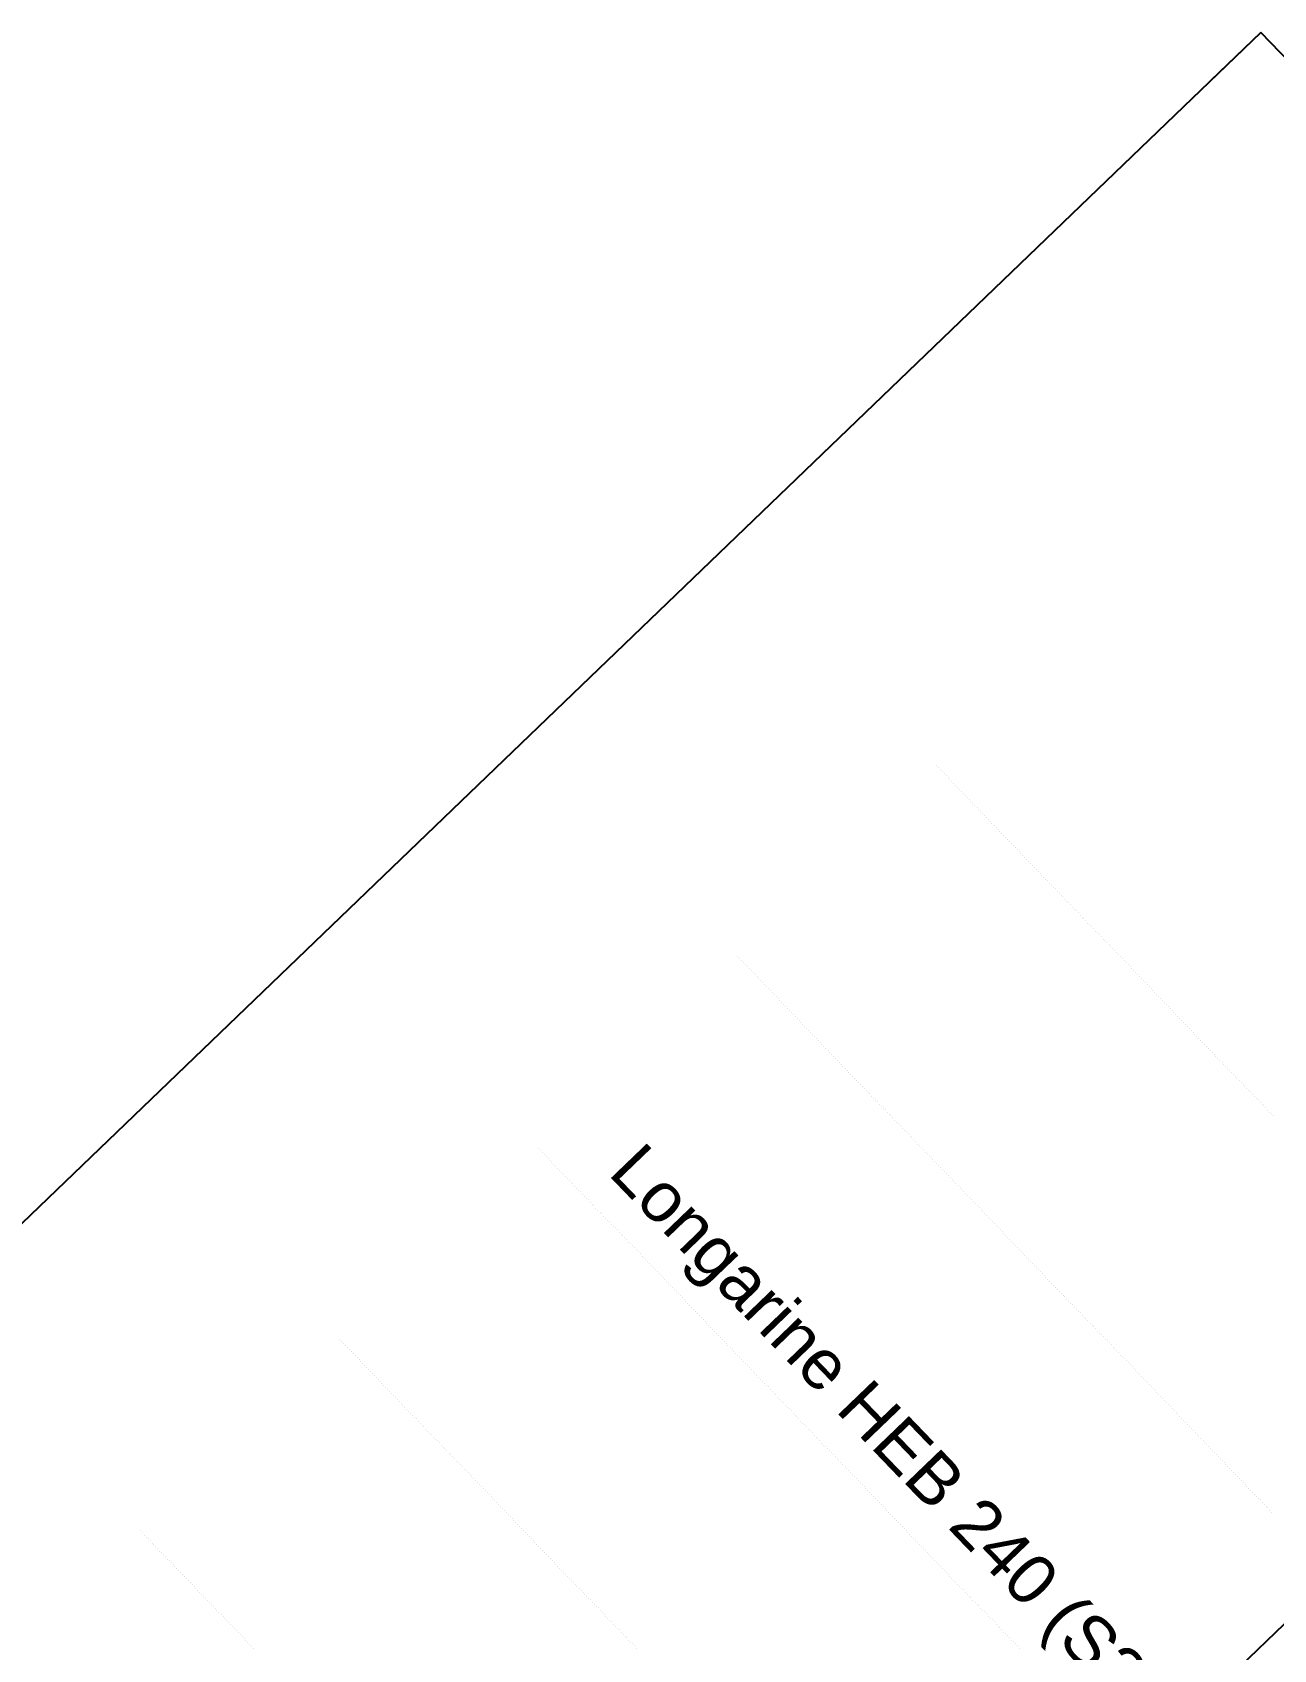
# Model space of a CAD drawing. Header units: metres. Extents: x 2687650.8 to 2687727.1, y 1234407.3 to 1234484.3.
# Drawn here: x 2687678.43 to 2687682.93, y 1234478.4 to 1234484.25 of the extents above; entities that cross this region are included whole.
import ezdxf

# ---------------------------------------------------------------- set-up
doc = ezdxf.new("R2010")
doc.units = ezdxf.units.M
for name, color, linetype in [('PDF_A__BEML', 7, 'Continuous'), ('PDF_A__RAND', 7, 'Continuous'), ('PDF_Ebene 2', 7, 'Continuous'), ('PDF_Text', 7, 'Continuous')]:
    doc.layers.add(name, color=color, linetype=linetype)
doc.styles.add('PDF Arial', font='arial.ttf')

# ---------------------------------------------------------------- blocks, each defined once
blk = doc.blocks.new('A$C1c84ec86')
at = {"layer": 'PDF_A__BEML', "lineweight": 25}
blk.add_lwpolyline([(421.65, 3558.6), (421.65, 4214.36)], dxfattribs=at)
at = {"layer": 'PDF_A__RAND', "lineweight": 25}
for points in [[(6283.01, 4455.03), (6300.16, 4455.03), (0, 4455.03), (0, 0), (6300.16, 0), (6300.16, 4455.03), (6300.16, 4430.05)], [(0, 4430.05), (0, 4455.03)]]:
    blk.add_lwpolyline(points, dxfattribs=at)
at = {"layer": 'PDF_Ebene 2', "lineweight": 20}
for points in [[(110.07, 4186.21), (110.07, 4186.21)], [(111.13, 4186.21), (111.13, 4186.21)], [(112.19, 4186.21), (112.19, 4186.21)], [(113.24, 4186.21), (113.24, 4186.21)], [(114.09, 4186.21), (114.09, 4186.21)], [(115.15, 4186.21), (115.15, 4186.21)], [(116.21, 4186.21), (116.21, 4186.21)], [(117.05, 4186.21), (117.05, 4186.21)], [(118.11, 4186.21), (118.11, 4186.21)], [(119.17, 4186.21), (119.17, 4186.21)], [(120.23, 4186.21), (120.23, 4186.21)], [(121.08, 4186.21), (121.08, 4186.21)], [(122.13, 4186.21), (122.13, 4186.21)], [(123.19, 4186.21), (123.19, 4186.21)], [(124.25, 4186.21), (124.25, 4186.21)], [(125.1, 4186.21), (125.1, 4186.21)], [(126.16, 4186.21), (126.16, 4186.21)], [(127.21, 4186.21), (127.21, 4186.21)], [(128.06, 4186.21), (128.06, 4186.21)], [(129.12, 4186.21), (129.12, 4186.21)], [(130.18, 4186.21), (130.18, 4186.21)], [(131.24, 4186.21), (131.24, 4186.21)], [(132.08, 4186.21), (132.08, 4186.21)], [(133.14, 4186.21), (133.14, 4186.21)], [(134.2, 4186.21), (134.2, 4186.21)], [(135.26, 4186.21), (135.26, 4186.21)], [(136.1, 4186.21), (136.1, 4186.21)], [(137.16, 4186.21), (137.16, 4186.21)], [(138.22, 4186.21), (138.22, 4186.21)], [(139.07, 4186.21), (139.07, 4186.21)], [(140.13, 4186.21), (140.13, 4186.21)], [(141.18, 4186.21), (141.18, 4186.21)], [(142.24, 4186.21), (142.24, 4186.21)], [(143.09, 4186.21), (143.09, 4186.21)], [(144.15, 4186.21), (144.15, 4186.21)], [(145.21, 4186.21), (145.21, 4186.21)], [(146.26, 4186.21), (146.26, 4186.21)], [(147.11, 4186.21), (147.11, 4186.21)], [(148.17, 4186.21), (148.17, 4186.21)], [(149.23, 4186.21), (149.23, 4186.21)], [(150.07, 4186.21), (150.07, 4186.21)], [(151.13, 4186.21), (151.13, 4186.21)], [(152.19, 4186.21), (152.19, 4186.21)], [(153.25, 4186.21), (153.25, 4186.21)], [(154.1, 4186.21), (154.1, 4186.21)], [(155.15, 4186.21), (155.15, 4186.21)], [(156.21, 4186.21), (156.21, 4186.21)], [(157.27, 4186.21), (157.27, 4186.21)], [(158.12, 4186.21), (158.12, 4186.21)], [(159.18, 4186.21), (159.18, 4186.21)], [(160.23, 4186.21), (160.23, 4186.21)], [(161.08, 4186.21), (161.08, 4186.21)], [(162.14, 4186.21), (162.14, 4186.21)], [(163.2, 4186.21), (163.2, 4186.21)], [(164.26, 4186.21), (164.26, 4186.21)], [(165.1, 4186.21), (165.1, 4186.21)], [(166.16, 4186.21), (166.16, 4186.21)], [(167.22, 4186.21), (167.22, 4186.21)], [(168.07, 4186.21), (168.07, 4186.21)], [(169.12, 4186.21), (169.12, 4186.21)], [(170.18, 4186.21), (170.18, 4186.21)], [(171.24, 4186.21), (171.24, 4186.21)], [(172.09, 4186.21), (172.09, 4186.21)], [(173.15, 4186.21), (173.15, 4186.21)], [(174.2, 4186.21), (174.2, 4186.21)], [(175.26, 4186.21), (175.26, 4186.21)], [(176.11, 4186.21), (176.11, 4186.21)], [(177.17, 4186.21), (177.17, 4186.21)], [(178.23, 4186.21), (178.23, 4186.21)], [(179.07, 4186.21), (179.07, 4186.21)], [(180.13, 4186.21), (180.13, 4186.21)], [(181.19, 4186.21), (181.19, 4186.21)], [(182.25, 4186.21), (182.25, 4186.21)], [(183.09, 4186.21), (183.09, 4186.21)], [(184.15, 4186.21), (184.15, 4186.21)], [(185.21, 4186.21), (185.21, 4186.21)], [(186.27, 4186.21), (186.27, 4186.21)], [(187.12, 4186.21), (187.12, 4186.21)], [(188.17, 4186.21), (188.17, 4186.21)], [(189.23, 4186.21), (189.23, 4186.21)], [(190.08, 4186.21), (190.08, 4186.21)], [(191.14, 4186.21), (191.14, 4186.21)], [(192.2, 4186.21), (192.2, 4186.21)], [(193.26, 4186.21), (193.26, 4186.21)], [(194.1, 4186.21), (194.1, 4186.21)], [(195.16, 4186.21), (195.16, 4186.21)], [(196.22, 4186.21), (196.22, 4186.21)], [(197.28, 4186.21), (197.28, 4186.21)], [(198.12, 4186.21), (198.12, 4186.21)], [(199.18, 4186.21), (199.18, 4186.21)], [(200.24, 4186.21), (200.24, 4186.21)], [(201.09, 4186.21), (201.09, 4186.21)], [(202.15, 4186.21), (202.15, 4186.21)], [(203.2, 4186.21), (203.2, 4186.21)], [(204.26, 4186.21), (204.26, 4186.21)], [(205.11, 4186.21), (205.11, 4186.21)], [(206.17, 4186.21), (206.17, 4186.21)], [(207.23, 4186.21), (207.23, 4186.21)], [(208.28, 4186.21), (208.28, 4186.21)], [(209.13, 4186.21), (209.13, 4186.21)], [(210.19, 4186.21), (210.19, 4186.21)], [(211.25, 4186.21), (211.25, 4186.21)], [(212.09, 4186.21), (212.09, 4186.21)], [(213.15, 4186.21), (213.15, 4186.21)], [(214.21, 4186.21), (214.21, 4186.21)], [(215.27, 4186.21), (215.27, 4186.21)], [(216.12, 4186.21), (216.12, 4186.21)], [(217.17, 4186.21), (217.17, 4186.21)], [(218.23, 4186.21), (218.23, 4186.21)], [(219.29, 4186.21), (219.29, 4186.21)], [(220.14, 4186.21), (220.14, 4186.21)], [(221.2, 4186.21), (221.2, 4186.21)], [(222.25, 4186.21), (222.25, 4186.21)], [(223.1, 4186.21), (223.1, 4186.21)], [(224.16, 4186.21), (224.16, 4186.21)], [(225.22, 4186.21), (225.22, 4186.21)], [(226.28, 4186.21), (226.28, 4186.21)], [(227.12, 4186.21), (227.12, 4186.21)], [(228.18, 4186.21), (228.18, 4186.21)], [(229.24, 4186.21), (229.24, 4186.21)], [(230.09, 4186.21), (230.09, 4186.21)], [(231.14, 4186.21), (231.14, 4186.21)], [(232.2, 4186.21), (232.2, 4186.21)], [(233.26, 4186.21), (233.26, 4186.21)], [(234.11, 4186.21), (234.11, 4186.21)], [(235.17, 4186.21), (235.17, 4186.21)], [(236.22, 4186.21), (236.22, 4186.21)], [(237.28, 4186.21), (237.28, 4186.21)], [(238.13, 4186.21), (238.13, 4186.21)], [(239.19, 4186.21), (239.19, 4186.21)], [(240.25, 4186.21), (240.25, 4186.21)], [(241.09, 4186.21), (241.09, 4186.21)], [(242.15, 4186.21), (242.15, 4186.21)], [(243.21, 4186.21), (243.21, 4186.21)], [(244.27, 4186.21), (244.27, 4186.21)], [(245.11, 4186.21), (245.11, 4186.21)], [(246.17, 4186.21), (246.17, 4186.21)], [(247.23, 4186.21), (247.23, 4186.21)], [(248.29, 4186.21), (248.29, 4186.21)], [(249.14, 4186.21), (249.14, 4186.21)], [(250.19, 4186.21), (250.19, 4186.21)], [(251.25, 4186.21), (251.25, 4186.21)], [(252.1, 4186.21), (252.1, 4186.21)], [(253.16, 4186.21), (253.16, 4186.21)], [(254.22, 4186.21), (254.22, 4186.21)], [(255.27, 4186.21), (255.27, 4186.21)], [(256.12, 4186.21), (256.12, 4186.21)], [(257.18, 4186.21), (257.18, 4186.21)], [(258.24, 4186.21), (258.24, 4186.21)], [(259.3, 4186.21), (259.3, 4186.21)], [(260.14, 4186.21), (260.14, 4186.21)], [(261.2, 4186.21), (261.2, 4186.21)], [(262.26, 4186.21), (262.26, 4186.21)], [(263.11, 4186.21), (263.11, 4186.21)], [(264.16, 4186.21), (264.16, 4186.21)], [(265.22, 4186.21), (265.22, 4186.21)], [(266.28, 4186.21), (266.28, 4186.21)], [(267.13, 4186.21), (267.13, 4186.21)], [(268.19, 4186.21), (268.19, 4186.21)], [(269.24, 4186.21), (269.24, 4186.21)], [(270.3, 4186.21), (270.3, 4186.21)], [(271.15, 4186.21), (271.15, 4186.21)], [(272.21, 4186.21), (272.21, 4186.21)], [(273.27, 4186.21), (273.27, 4186.21)], [(274.11, 4186.21), (274.11, 4186.21)], [(275.17, 4186.21), (275.17, 4186.21)], [(276.23, 4186.21), (276.23, 4186.21)], [(277.29, 4186.21), (277.29, 4186.21)], [(278.13, 4186.21), (278.13, 4186.21)], [(279.19, 4186.21), (279.19, 4186.21)], [(280.25, 4186.21), (280.25, 4186.21)], [(281.1, 4186.21), (281.1, 4186.21)], [(282.16, 4186.21), (282.16, 4186.21)], [(283.21, 4186.21), (283.21, 4186.21)], [(284.27, 4186.21), (284.27, 4186.21)], [(285.12, 4186.21), (285.12, 4186.21)], [(286.18, 4186.21), (286.18, 4186.21)], [(110.07, 4086.3), (110.07, 4086.3)], [(111.13, 4086.3), (111.13, 4086.3)], [(112.19, 4086.3), (112.19, 4086.3)], [(113.24, 4086.3), (113.24, 4086.3)], [(114.09, 4086.3), (114.09, 4086.3)], [(115.15, 4086.3), (115.15, 4086.3)], [(116.21, 4086.3), (116.21, 4086.3)], [(117.05, 4086.3), (117.05, 4086.3)], [(118.11, 4086.3), (118.11, 4086.3)], [(119.17, 4086.3), (119.17, 4086.3)], [(120.23, 4086.3), (120.23, 4086.3)], [(121.08, 4086.3), (121.08, 4086.3)], [(122.13, 4086.3), (122.13, 4086.3)], [(123.19, 4086.3), (123.19, 4086.3)], [(124.25, 4086.3), (124.25, 4086.3)], [(125.1, 4086.3), (125.1, 4086.3)], [(126.16, 4086.3), (126.16, 4086.3)], [(127.21, 4086.3), (127.21, 4086.3)], [(128.06, 4086.3), (128.06, 4086.3)], [(129.12, 4086.3), (129.12, 4086.3)], [(130.18, 4086.3), (130.18, 4086.3)], [(131.24, 4086.3), (131.24, 4086.3)], [(132.08, 4086.3), (132.08, 4086.3)], [(133.14, 4086.3), (133.14, 4086.3)], [(134.2, 4086.3), (134.2, 4086.3)], [(135.26, 4086.3), (135.26, 4086.3)], [(136.1, 4086.3), (136.1, 4086.3)], [(137.16, 4086.3), (137.16, 4086.3)], [(138.22, 4086.3), (138.22, 4086.3)], [(139.07, 4086.3), (139.07, 4086.3)], [(140.13, 4086.3), (140.13, 4086.3)], [(141.18, 4086.3), (141.18, 4086.3)], [(142.24, 4086.3), (142.24, 4086.3)], [(143.09, 4086.3), (143.09, 4086.3)], [(144.15, 4086.3), (144.15, 4086.3)], [(145.21, 4086.3), (145.21, 4086.3)], [(146.26, 4086.3), (146.26, 4086.3)], [(147.11, 4086.3), (147.11, 4086.3)], [(148.17, 4086.3), (148.17, 4086.3)], [(149.23, 4086.3), (149.23, 4086.3)], [(150.07, 4086.3), (150.07, 4086.3)], [(151.13, 4086.3), (151.13, 4086.3)], [(152.19, 4086.3), (152.19, 4086.3)], [(153.25, 4086.3), (153.25, 4086.3)], [(154.1, 4086.3), (154.1, 4086.3)], [(155.15, 4086.3), (155.15, 4086.3)], [(156.21, 4086.3), (156.21, 4086.3)], [(157.27, 4086.3), (157.27, 4086.3)], [(158.12, 4086.3), (158.12, 4086.3)], [(159.18, 4086.3), (159.18, 4086.3)], [(160.23, 4086.3), (160.23, 4086.3)], [(161.08, 4086.3), (161.08, 4086.3)], [(162.14, 4086.3), (162.14, 4086.3)], [(163.2, 4086.3), (163.2, 4086.3)], [(164.26, 4086.3), (164.26, 4086.3)], [(165.1, 4086.3), (165.1, 4086.3)], [(166.16, 4086.3), (166.16, 4086.3)], [(167.22, 4086.3), (167.22, 4086.3)], [(168.07, 4086.3), (168.07, 4086.3)], [(169.12, 4086.3), (169.12, 4086.3)], [(170.18, 4086.3), (170.18, 4086.3)], [(171.24, 4086.3), (171.24, 4086.3)], [(172.09, 4086.3), (172.09, 4086.3)], [(173.15, 4086.3), (173.15, 4086.3)], [(174.2, 4086.3), (174.2, 4086.3)], [(175.26, 4086.3), (175.26, 4086.3)], [(176.11, 4086.3), (176.11, 4086.3)], [(177.17, 4086.3), (177.17, 4086.3)], [(178.23, 4086.3), (178.23, 4086.3)], [(179.07, 4086.3), (179.07, 4086.3)], [(180.13, 4086.3), (180.13, 4086.3)], [(181.19, 4086.3), (181.19, 4086.3)], [(182.25, 4086.3), (182.25, 4086.3)], [(183.09, 4086.3), (183.09, 4086.3)], [(184.15, 4086.3), (184.15, 4086.3)], [(185.21, 4086.3), (185.21, 4086.3)], [(186.27, 4086.3), (186.27, 4086.3)], [(187.12, 4086.3), (187.12, 4086.3)], [(188.17, 4086.3), (188.17, 4086.3)], [(189.23, 4086.3), (189.23, 4086.3)], [(190.08, 4086.3), (190.08, 4086.3)], [(191.14, 4086.3), (191.14, 4086.3)], [(192.2, 4086.3), (192.2, 4086.3)], [(193.26, 4086.3), (193.26, 4086.3)], [(194.1, 4086.3), (194.1, 4086.3)], [(195.16, 4086.3), (195.16, 4086.3)], [(196.22, 4086.3), (196.22, 4086.3)], [(197.28, 4086.3), (197.28, 4086.3)], [(198.12, 4086.3), (198.12, 4086.3)], [(199.18, 4086.3), (199.18, 4086.3)], [(200.24, 4086.3), (200.24, 4086.3)], [(201.09, 4086.3), (201.09, 4086.3)], [(202.15, 4086.3), (202.15, 4086.3)], [(203.2, 4086.3), (203.2, 4086.3)], [(204.26, 4086.3), (204.26, 4086.3)], [(205.11, 4086.3), (205.11, 4086.3)], [(206.17, 4086.3), (206.17, 4086.3)], [(207.23, 4086.3), (207.23, 4086.3)], [(208.28, 4086.3), (208.28, 4086.3)], [(209.13, 4086.3), (209.13, 4086.3)], [(210.19, 4086.3), (210.19, 4086.3)], [(211.25, 4086.3), (211.25, 4086.3)], [(212.09, 4086.3), (212.09, 4086.3)], [(213.15, 4086.3), (213.15, 4086.3)], [(214.21, 4086.3), (214.21, 4086.3)], [(215.27, 4086.3), (215.27, 4086.3)], [(216.12, 4086.3), (216.12, 4086.3)], [(217.17, 4086.3), (217.17, 4086.3)], [(218.23, 4086.3), (218.23, 4086.3)], [(219.29, 4086.3), (219.29, 4086.3)], [(220.14, 4086.3), (220.14, 4086.3)], [(221.2, 4086.3), (221.2, 4086.3)], [(222.25, 4086.3), (222.25, 4086.3)], [(223.1, 4086.3), (223.1, 4086.3)], [(224.16, 4086.3), (224.16, 4086.3)], [(225.22, 4086.3), (225.22, 4086.3)], [(226.28, 4086.3), (226.28, 4086.3)], [(227.12, 4086.3), (227.12, 4086.3)], [(228.18, 4086.3), (228.18, 4086.3)], [(229.24, 4086.3), (229.24, 4086.3)], [(230.09, 4086.3), (230.09, 4086.3)], [(231.14, 4086.3), (231.14, 4086.3)], [(232.2, 4086.3), (232.2, 4086.3)], [(233.26, 4086.3), (233.26, 4086.3)], [(234.11, 4086.3), (234.11, 4086.3)], [(235.17, 4086.3), (235.17, 4086.3)], [(236.22, 4086.3), (236.22, 4086.3)], [(237.28, 4086.3), (237.28, 4086.3)], [(238.13, 4086.3), (238.13, 4086.3)], [(239.19, 4086.3), (239.19, 4086.3)], [(240.25, 4086.3), (240.25, 4086.3)], [(241.09, 4086.3), (241.09, 4086.3)], [(242.15, 4086.3), (242.15, 4086.3)], [(243.21, 4086.3), (243.21, 4086.3)], [(244.27, 4086.3), (244.27, 4086.3)], [(245.11, 4086.3), (245.11, 4086.3)], [(246.17, 4086.3), (246.17, 4086.3)], [(247.23, 4086.3), (247.23, 4086.3)], [(248.29, 4086.3), (248.29, 4086.3)], [(249.14, 4086.3), (249.14, 4086.3)], [(250.19, 4086.3), (250.19, 4086.3)], [(251.25, 4086.3), (251.25, 4086.3)], [(252.1, 4086.3), (252.1, 4086.3)], [(253.16, 4086.3), (253.16, 4086.3)], [(254.22, 4086.3), (254.22, 4086.3)], [(255.27, 4086.3), (255.27, 4086.3)], [(256.12, 4086.3), (256.12, 4086.3)], [(257.18, 4086.3), (257.18, 4086.3)], [(258.24, 4086.3), (258.24, 4086.3)], [(259.3, 4086.3), (259.3, 4086.3)], [(260.14, 4086.3), (260.14, 4086.3)], [(261.2, 4086.3), (261.2, 4086.3)], [(262.26, 4086.3), (262.26, 4086.3)], [(263.11, 4086.3), (263.11, 4086.3)], [(264.16, 4086.3), (264.16, 4086.3)], [(265.22, 4086.3), (265.22, 4086.3)], [(266.28, 4086.3), (266.28, 4086.3)], [(267.13, 4086.3), (267.13, 4086.3)], [(268.19, 4086.3), (268.19, 4086.3)], [(269.24, 4086.3), (269.24, 4086.3)], [(270.3, 4086.3), (270.3, 4086.3)], [(271.15, 4086.3), (271.15, 4086.3)], [(272.21, 4086.3), (272.21, 4086.3)], [(273.27, 4086.3), (273.27, 4086.3)], [(274.11, 4086.3), (274.11, 4086.3)], [(275.17, 4086.3), (275.17, 4086.3)], [(276.23, 4086.3), (276.23, 4086.3)], [(277.29, 4086.3), (277.29, 4086.3)], [(278.13, 4086.3), (278.13, 4086.3)], [(279.19, 4086.3), (279.19, 4086.3)], [(280.25, 4086.3), (280.25, 4086.3)], [(281.1, 4086.3), (281.1, 4086.3)], [(282.16, 4086.3), (282.16, 4086.3)], [(283.21, 4086.3), (283.21, 4086.3)], [(284.27, 4086.3), (284.27, 4086.3)], [(285.12, 4086.3), (285.12, 4086.3)], [(286.18, 4086.3), (286.18, 4086.3)], [(287.24, 4086.3), (287.24, 4086.3)], [(288.3, 4086.3), (288.3, 4086.3)], [(289.14, 4086.3), (289.14, 4086.3)], [(290.2, 4086.3), (290.2, 4086.3)], [(291.26, 4086.3), (291.26, 4086.3)], [(292.11, 4086.3), (292.11, 4086.3)], [(293.16, 4086.3), (293.16, 4086.3)], [(294.22, 4086.3), (294.22, 4086.3)], [(295.28, 4086.3), (295.28, 4086.3)], [(296.13, 4086.3), (296.13, 4086.3)], [(297.19, 4086.3), (297.19, 4086.3)], [(298.24, 4086.3), (298.24, 4086.3)], [(299.3, 4086.3), (299.3, 4086.3)], [(300.15, 4086.3), (300.15, 4086.3)], [(301.21, 4086.3), (301.21, 4086.3)], [(302.27, 4086.3), (302.27, 4086.3)], [(303.11, 4086.3), (303.11, 4086.3)], [(304.17, 4086.3), (304.17, 4086.3)], [(305.23, 4086.3), (305.23, 4086.3)], [(306.29, 4086.3), (306.29, 4086.3)], [(307.13, 4086.3), (307.13, 4086.3)], [(308.19, 4086.3), (308.19, 4086.3)], [(309.25, 4086.3), (309.25, 4086.3)], [(310.31, 4086.3), (310.31, 4086.3)], [(311.16, 4086.3), (311.16, 4086.3)], [(312.21, 4086.3), (312.21, 4086.3)], [(313.27, 4086.3), (313.27, 4086.3)], [(314.12, 4086.3), (314.12, 4086.3)], [(315.18, 4086.3), (315.18, 4086.3)], [(316.24, 4086.3), (316.24, 4086.3)], [(317.29, 4086.3), (317.29, 4086.3)], [(318.14, 4086.3), (318.14, 4086.3)], [(319.2, 4086.3), (319.2, 4086.3)], [(320.26, 4086.3), (320.26, 4086.3)], [(321.32, 4086.3), (321.32, 4086.3)], [(322.16, 4086.3), (322.16, 4086.3)], [(323.22, 4086.3), (323.22, 4086.3)], [(324.28, 4086.3), (324.28, 4086.3)], [(325.13, 4086.3), (325.13, 4086.3)], [(326.18, 4086.3), (326.18, 4086.3)], [(327.24, 4086.3), (327.24, 4086.3)], [(328.3, 4086.3), (328.3, 4086.3)], [(329.15, 4086.3), (329.15, 4086.3)], [(330.21, 4086.3), (330.21, 4086.3)], [(331.26, 4086.3), (331.26, 4086.3)], [(332.11, 4086.3), (332.11, 4086.3)], [(333.17, 4086.3), (333.17, 4086.3)], [(334.23, 4086.3), (334.23, 4086.3)], [(335.29, 4086.3), (335.29, 4086.3)], [(336.13, 4086.3), (336.13, 4086.3)], [(337.19, 4086.3), (337.19, 4086.3)], [(338.25, 4086.3), (338.25, 4086.3)], [(339.31, 4086.3), (339.31, 4086.3)], [(340.15, 4086.3), (340.15, 4086.3)], [(341.21, 4086.3), (341.21, 4086.3)], [(342.27, 4086.3), (342.27, 4086.3)], [(343.12, 4086.3), (343.12, 4086.3)], [(344.18, 4086.3), (344.18, 4086.3)], [(345.23, 4086.3), (345.23, 4086.3)], [(346.29, 4086.3), (346.29, 4086.3)], [(347.14, 4086.3), (347.14, 4086.3)], [(348.2, 4086.3), (348.2, 4086.3)], [(349.26, 4086.3), (349.26, 4086.3)], [(350.31, 4086.3), (350.31, 4086.3)], [(351.16, 4086.3), (351.16, 4086.3)], [(352.22, 4086.3), (352.22, 4086.3)], [(353.28, 4086.3), (353.28, 4086.3)], [(354.12, 4086.3), (354.12, 4086.3)], [(355.18, 4086.3), (355.18, 4086.3)], [(356.24, 4086.3), (356.24, 4086.3)], [(357.3, 4086.3), (357.3, 4086.3)], [(358.15, 4086.3), (358.15, 4086.3)], [(359.2, 4086.3), (359.2, 4086.3)], [(360.26, 4086.3), (360.26, 4086.3)], [(361.32, 4086.3), (361.32, 4086.3)], [(362.17, 4086.3), (362.17, 4086.3)], [(363.23, 4086.3), (363.23, 4086.3)], [(364.28, 4086.3), (364.28, 4086.3)], [(365.13, 4086.3), (365.13, 4086.3)], [(366.19, 4086.3), (366.19, 4086.3)], [(367.25, 4086.3), (367.25, 4086.3)], [(368.31, 4086.3), (368.31, 4086.3)], [(369.15, 4086.3), (369.15, 4086.3)], [(370.21, 4086.3), (370.21, 4086.3)], [(371.27, 4086.3), (371.27, 4086.3)], [(372.33, 4086.3), (372.33, 4086.3)], [(373.17, 4086.3), (373.17, 4086.3)], [(374.23, 4086.3), (374.23, 4086.3)], [(375.29, 4086.3), (375.29, 4086.3)], [(376.14, 4086.3), (376.14, 4086.3)], [(377.2, 4086.3), (377.2, 4086.3)], [(378.26, 4086.3), (378.26, 4086.3)], [(379.31, 4086.3), (379.31, 4086.3)], [(380.16, 4086.3), (380.16, 4086.3)], [(381.22, 4086.3), (381.22, 4086.3)], [(382.28, 4086.3), (382.28, 4086.3)], [(383.12, 4086.3), (383.12, 4086.3)], [(384.18, 4086.3), (384.18, 4086.3)], [(385.24, 4086.3), (385.24, 4086.3)], [(386.3, 4086.3), (386.3, 4086.3)], [(387.15, 4086.3), (387.15, 4086.3)], [(388.2, 4086.3), (388.2, 4086.3)], [(389.26, 4086.3), (389.26, 4086.3)], [(110.07, 3986.18), (110.07, 3986.18)], [(111.13, 3986.18), (111.13, 3986.18)], [(112.19, 3986.18), (112.19, 3986.18)], [(113.24, 3986.18), (113.24, 3986.18)], [(114.09, 3986.18), (114.09, 3986.18)], [(115.15, 3986.18), (115.15, 3986.18)], [(116.21, 3986.18), (116.21, 3986.18)], [(117.05, 3986.18), (117.05, 3986.18)], [(118.11, 3986.18), (118.11, 3986.18)], [(119.17, 3986.18), (119.17, 3986.18)], [(120.23, 3986.18), (120.23, 3986.18)], [(121.08, 3986.18), (121.08, 3986.18)], [(122.13, 3986.18), (122.13, 3986.18)], [(123.19, 3986.18), (123.19, 3986.18)], [(124.25, 3986.18), (124.25, 3986.18)], [(125.1, 3986.18), (125.1, 3986.18)], [(126.16, 3986.18), (126.16, 3986.18)], [(127.21, 3986.18), (127.21, 3986.18)], [(128.06, 3986.18), (128.06, 3986.18)], [(129.12, 3986.18), (129.12, 3986.18)], [(130.18, 3986.18), (130.18, 3986.18)], [(131.24, 3986.18), (131.24, 3986.18)], [(132.08, 3986.18), (132.08, 3986.18)], [(133.14, 3986.18), (133.14, 3986.18)], [(134.2, 3986.18), (134.2, 3986.18)], [(135.26, 3986.18), (135.26, 3986.18)], [(136.1, 3986.18), (136.1, 3986.18)], [(137.16, 3986.18), (137.16, 3986.18)], [(138.22, 3986.18), (138.22, 3986.18)], [(139.07, 3986.18), (139.07, 3986.18)], [(140.13, 3986.18), (140.13, 3986.18)], [(141.18, 3986.18), (141.18, 3986.18)], [(142.24, 3986.18), (142.24, 3986.18)], [(143.09, 3986.18), (143.09, 3986.18)], [(144.15, 3986.18), (144.15, 3986.18)], [(145.21, 3986.18), (145.21, 3986.18)], [(146.26, 3986.18), (146.26, 3986.18)], [(147.11, 3986.18), (147.11, 3986.18)], [(148.17, 3986.18), (148.17, 3986.18)], [(149.23, 3986.18), (149.23, 3986.18)], [(150.07, 3986.18), (150.07, 3986.18)], [(151.13, 3986.18), (151.13, 3986.18)], [(152.19, 3986.18), (152.19, 3986.18)], [(153.25, 3986.18), (153.25, 3986.18)], [(154.1, 3986.18), (154.1, 3986.18)], [(155.15, 3986.18), (155.15, 3986.18)], [(156.21, 3986.18), (156.21, 3986.18)], [(157.27, 3986.18), (157.27, 3986.18)], [(158.12, 3986.18), (158.12, 3986.18)], [(159.18, 3986.18), (159.18, 3986.18)], [(160.23, 3986.18), (160.23, 3986.18)], [(161.08, 3986.18), (161.08, 3986.18)], [(162.14, 3986.18), (162.14, 3986.18)], [(163.2, 3986.18), (163.2, 3986.18)], [(164.26, 3986.18), (164.26, 3986.18)], [(165.1, 3986.18), (165.1, 3986.18)], [(166.16, 3986.18), (166.16, 3986.18)], [(167.22, 3986.18), (167.22, 3986.18)], [(168.07, 3986.18), (168.07, 3986.18)], [(169.12, 3986.18), (169.12, 3986.18)], [(170.18, 3986.18), (170.18, 3986.18)], [(171.24, 3986.18), (171.24, 3986.18)], [(172.09, 3986.18), (172.09, 3986.18)], [(173.15, 3986.18), (173.15, 3986.18)], [(174.2, 3986.18), (174.2, 3986.18)], [(175.26, 3986.18), (175.26, 3986.18)], [(176.11, 3986.18), (176.11, 3986.18)], [(177.17, 3986.18), (177.17, 3986.18)], [(178.23, 3986.18), (178.23, 3986.18)], [(179.07, 3986.18), (179.07, 3986.18)], [(180.13, 3986.18), (180.13, 3986.18)], [(181.19, 3986.18), (181.19, 3986.18)], [(182.25, 3986.18), (182.25, 3986.18)], [(183.09, 3986.18), (183.09, 3986.18)], [(184.15, 3986.18), (184.15, 3986.18)], [(185.21, 3986.18), (185.21, 3986.18)], [(186.27, 3986.18), (186.27, 3986.18)], [(187.12, 3986.18), (187.12, 3986.18)], [(188.17, 3986.18), (188.17, 3986.18)], [(189.23, 3986.18), (189.23, 3986.18)], [(190.08, 3986.18), (190.08, 3986.18)], [(191.14, 3986.18), (191.14, 3986.18)], [(192.2, 3986.18), (192.2, 3986.18)], [(193.26, 3986.18), (193.26, 3986.18)], [(194.1, 3986.18), (194.1, 3986.18)], [(195.16, 3986.18), (195.16, 3986.18)], [(196.22, 3986.18), (196.22, 3986.18)], [(197.28, 3986.18), (197.28, 3986.18)], [(198.12, 3986.18), (198.12, 3986.18)], [(199.18, 3986.18), (199.18, 3986.18)], [(200.24, 3986.18), (200.24, 3986.18)], [(201.09, 3986.18), (201.09, 3986.18)], [(202.15, 3986.18), (202.15, 3986.18)], [(203.2, 3986.18), (203.2, 3986.18)], [(204.26, 3986.18), (204.26, 3986.18)], [(205.11, 3986.18), (205.11, 3986.18)], [(206.17, 3986.18), (206.17, 3986.18)], [(207.23, 3986.18), (207.23, 3986.18)], [(208.28, 3986.18), (208.28, 3986.18)], [(209.13, 3986.18), (209.13, 3986.18)], [(210.19, 3986.18), (210.19, 3986.18)], [(211.25, 3986.18), (211.25, 3986.18)], [(212.09, 3986.18), (212.09, 3986.18)], [(213.15, 3986.18), (213.15, 3986.18)], [(214.21, 3986.18), (214.21, 3986.18)], [(215.27, 3986.18), (215.27, 3986.18)], [(216.12, 3986.18), (216.12, 3986.18)], [(217.17, 3986.18), (217.17, 3986.18)], [(218.23, 3986.18), (218.23, 3986.18)], [(219.29, 3986.18), (219.29, 3986.18)], [(220.14, 3986.18), (220.14, 3986.18)], [(221.2, 3986.18), (221.2, 3986.18)], [(222.25, 3986.18), (222.25, 3986.18)], [(223.1, 3986.18), (223.1, 3986.18)], [(224.16, 3986.18), (224.16, 3986.18)], [(225.22, 3986.18), (225.22, 3986.18)], [(226.28, 3986.18), (226.28, 3986.18)], [(227.12, 3986.18), (227.12, 3986.18)], [(228.18, 3986.18), (228.18, 3986.18)], [(229.24, 3986.18), (229.24, 3986.18)], [(230.09, 3986.18), (230.09, 3986.18)], [(231.14, 3986.18), (231.14, 3986.18)], [(232.2, 3986.18), (232.2, 3986.18)], [(233.26, 3986.18), (233.26, 3986.18)], [(234.11, 3986.18), (234.11, 3986.18)], [(235.17, 3986.18), (235.17, 3986.18)], [(236.22, 3986.18), (236.22, 3986.18)], [(237.28, 3986.18), (237.28, 3986.18)], [(238.13, 3986.18), (238.13, 3986.18)], [(239.19, 3986.18), (239.19, 3986.18)], [(240.25, 3986.18), (240.25, 3986.18)], [(241.09, 3986.18), (241.09, 3986.18)], [(242.15, 3986.18), (242.15, 3986.18)], [(243.21, 3986.18), (243.21, 3986.18)], [(244.27, 3986.18), (244.27, 3986.18)], [(245.11, 3986.18), (245.11, 3986.18)], [(246.17, 3986.18), (246.17, 3986.18)], [(247.23, 3986.18), (247.23, 3986.18)], [(248.29, 3986.18), (248.29, 3986.18)], [(249.14, 3986.18), (249.14, 3986.18)], [(250.19, 3986.18), (250.19, 3986.18)], [(251.25, 3986.18), (251.25, 3986.18)], [(252.1, 3986.18), (252.1, 3986.18)], [(253.16, 3986.18), (253.16, 3986.18)], [(254.22, 3986.18), (254.22, 3986.18)], [(255.27, 3986.18), (255.27, 3986.18)], [(256.12, 3986.18), (256.12, 3986.18)], [(257.18, 3986.18), (257.18, 3986.18)], [(258.24, 3986.18), (258.24, 3986.18)], [(259.3, 3986.18), (259.3, 3986.18)], [(260.14, 3986.18), (260.14, 3986.18)], [(261.2, 3986.18), (261.2, 3986.18)], [(262.26, 3986.18), (262.26, 3986.18)], [(263.11, 3986.18), (263.11, 3986.18)], [(264.16, 3986.18), (264.16, 3986.18)], [(265.22, 3986.18), (265.22, 3986.18)], [(266.28, 3986.18), (266.28, 3986.18)], [(267.13, 3986.18), (267.13, 3986.18)], [(268.19, 3986.18), (268.19, 3986.18)], [(269.24, 3986.18), (269.24, 3986.18)], [(270.3, 3986.18), (270.3, 3986.18)], [(271.15, 3986.18), (271.15, 3986.18)], [(272.21, 3986.18), (272.21, 3986.18)], [(273.27, 3986.18), (273.27, 3986.18)], [(274.11, 3986.18), (274.11, 3986.18)], [(275.17, 3986.18), (275.17, 3986.18)], [(276.23, 3986.18), (276.23, 3986.18)], [(277.29, 3986.18), (277.29, 3986.18)], [(278.13, 3986.18), (278.13, 3986.18)], [(279.19, 3986.18), (279.19, 3986.18)], [(280.25, 3986.18), (280.25, 3986.18)], [(281.1, 3986.18), (281.1, 3986.18)], [(282.16, 3986.18), (282.16, 3986.18)], [(283.21, 3986.18), (283.21, 3986.18)], [(284.27, 3986.18), (284.27, 3986.18)], [(285.12, 3986.18), (285.12, 3986.18)], [(286.18, 3986.18), (286.18, 3986.18)], [(287.24, 3986.18), (287.24, 3986.18)], [(288.3, 3986.18), (288.3, 3986.18)], [(289.14, 3986.18), (289.14, 3986.18)], [(290.2, 3986.18), (290.2, 3986.18)], [(291.26, 3986.18), (291.26, 3986.18)], [(292.11, 3986.18), (292.11, 3986.18)], [(293.16, 3986.18), (293.16, 3986.18)], [(294.22, 3986.18), (294.22, 3986.18)], [(295.28, 3986.18), (295.28, 3986.18)], [(296.13, 3986.18), (296.13, 3986.18)], [(297.19, 3986.18), (297.19, 3986.18)], [(298.24, 3986.18), (298.24, 3986.18)], [(299.3, 3986.18), (299.3, 3986.18)], [(300.15, 3986.18), (300.15, 3986.18)], [(301.21, 3986.18), (301.21, 3986.18)], [(302.27, 3986.18), (302.27, 3986.18)], [(303.11, 3986.18), (303.11, 3986.18)], [(304.17, 3986.18), (304.17, 3986.18)], [(305.23, 3986.18), (305.23, 3986.18)], [(306.29, 3986.18), (306.29, 3986.18)], [(307.13, 3986.18), (307.13, 3986.18)], [(308.19, 3986.18), (308.19, 3986.18)], [(309.25, 3986.18), (309.25, 3986.18)], [(310.31, 3986.18), (310.31, 3986.18)], [(311.16, 3986.18), (311.16, 3986.18)], [(312.21, 3986.18), (312.21, 3986.18)], [(313.27, 3986.18), (313.27, 3986.18)], [(314.12, 3986.18), (314.12, 3986.18)], [(315.18, 3986.18), (315.18, 3986.18)], [(316.24, 3986.18), (316.24, 3986.18)], [(317.29, 3986.18), (317.29, 3986.18)], [(318.14, 3986.18), (318.14, 3986.18)], [(319.2, 3986.18), (319.2, 3986.18)], [(320.26, 3986.18), (320.26, 3986.18)], [(321.32, 3986.18), (321.32, 3986.18)], [(322.16, 3986.18), (322.16, 3986.18)], [(323.22, 3986.18), (323.22, 3986.18)], [(324.28, 3986.18), (324.28, 3986.18)], [(325.13, 3986.18), (325.13, 3986.18)], [(326.18, 3986.18), (326.18, 3986.18)], [(327.24, 3986.18), (327.24, 3986.18)], [(328.3, 3986.18), (328.3, 3986.18)], [(329.15, 3986.18), (329.15, 3986.18)], [(330.21, 3986.18), (330.21, 3986.18)], [(331.26, 3986.18), (331.26, 3986.18)], [(332.11, 3986.18), (332.11, 3986.18)], [(333.17, 3986.18), (333.17, 3986.18)], [(334.23, 3986.18), (334.23, 3986.18)], [(335.29, 3986.18), (335.29, 3986.18)], [(336.13, 3986.18), (336.13, 3986.18)], [(337.19, 3986.18), (337.19, 3986.18)], [(338.25, 3986.18), (338.25, 3986.18)], [(339.31, 3986.18), (339.31, 3986.18)], [(340.15, 3986.18), (340.15, 3986.18)], [(341.21, 3986.18), (341.21, 3986.18)], [(342.27, 3986.18), (342.27, 3986.18)], [(343.12, 3986.18), (343.12, 3986.18)], [(344.18, 3986.18), (344.18, 3986.18)], [(345.23, 3986.18), (345.23, 3986.18)], [(346.29, 3986.18), (346.29, 3986.18)], [(347.14, 3986.18), (347.14, 3986.18)], [(348.2, 3986.18), (348.2, 3986.18)], [(349.26, 3986.18), (349.26, 3986.18)], [(350.31, 3986.18), (350.31, 3986.18)], [(351.16, 3986.18), (351.16, 3986.18)], [(352.22, 3986.18), (352.22, 3986.18)], [(353.28, 3986.18), (353.28, 3986.18)], [(354.12, 3986.18), (354.12, 3986.18)], [(355.18, 3986.18), (355.18, 3986.18)], [(356.24, 3986.18), (356.24, 3986.18)], [(357.3, 3986.18), (357.3, 3986.18)], [(358.15, 3986.18), (358.15, 3986.18)], [(359.2, 3986.18), (359.2, 3986.18)], [(360.26, 3986.18), (360.26, 3986.18)], [(361.32, 3986.18), (361.32, 3986.18)], [(110.07, 3886.27), (110.07, 3886.27)], [(111.13, 3886.27), (111.13, 3886.27)], [(112.19, 3886.27), (112.19, 3886.27)], [(113.24, 3886.27), (113.24, 3886.27)], [(114.09, 3886.27), (114.09, 3886.27)], [(115.15, 3886.27), (115.15, 3886.27)], [(116.21, 3886.27), (116.21, 3886.27)], [(117.05, 3886.27), (117.05, 3886.27)], [(118.11, 3886.27), (118.11, 3886.27)], [(119.17, 3886.27), (119.17, 3886.27)], [(120.23, 3886.27), (120.23, 3886.27)], [(121.08, 3886.27), (121.08, 3886.27)], [(122.13, 3886.27), (122.13, 3886.27)], [(123.19, 3886.27), (123.19, 3886.27)], [(124.25, 3886.27), (124.25, 3886.27)], [(125.1, 3886.27), (125.1, 3886.27)], [(126.16, 3886.27), (126.16, 3886.27)], [(127.21, 3886.27), (127.21, 3886.27)], [(128.06, 3886.27), (128.06, 3886.27)], [(129.12, 3886.27), (129.12, 3886.27)], [(130.18, 3886.27), (130.18, 3886.27)], [(131.24, 3886.27), (131.24, 3886.27)], [(132.08, 3886.27), (132.08, 3886.27)], [(133.14, 3886.27), (133.14, 3886.27)], [(134.2, 3886.27), (134.2, 3886.27)], [(135.26, 3886.27), (135.26, 3886.27)], [(136.1, 3886.27), (136.1, 3886.27)], [(137.16, 3886.27), (137.16, 3886.27)], [(138.22, 3886.27), (138.22, 3886.27)], [(139.07, 3886.27), (139.07, 3886.27)], [(140.13, 3886.27), (140.13, 3886.27)], [(141.18, 3886.27), (141.18, 3886.27)], [(142.24, 3886.27), (142.24, 3886.27)], [(143.09, 3886.27), (143.09, 3886.27)], [(144.15, 3886.27), (144.15, 3886.27)], [(145.21, 3886.27), (145.21, 3886.27)], [(146.26, 3886.27), (146.26, 3886.27)], [(147.11, 3886.27), (147.11, 3886.27)], [(148.17, 3886.27), (148.17, 3886.27)], [(149.23, 3886.27), (149.23, 3886.27)], [(150.07, 3886.27), (150.07, 3886.27)], [(151.13, 3886.27), (151.13, 3886.27)], [(152.19, 3886.27), (152.19, 3886.27)], [(153.25, 3886.27), (153.25, 3886.27)], [(154.1, 3886.27), (154.1, 3886.27)], [(155.15, 3886.27), (155.15, 3886.27)], [(156.21, 3886.27), (156.21, 3886.27)], [(157.27, 3886.27), (157.27, 3886.27)], [(158.12, 3886.27), (158.12, 3886.27)], [(159.18, 3886.27), (159.18, 3886.27)], [(160.23, 3886.27), (160.23, 3886.27)], [(161.08, 3886.27), (161.08, 3886.27)], [(162.14, 3886.27), (162.14, 3886.27)], [(163.2, 3886.27), (163.2, 3886.27)], [(164.26, 3886.27), (164.26, 3886.27)], [(165.1, 3886.27), (165.1, 3886.27)], [(166.16, 3886.27), (166.16, 3886.27)], [(167.22, 3886.27), (167.22, 3886.27)], [(168.07, 3886.27), (168.07, 3886.27)], [(169.12, 3886.27), (169.12, 3886.27)], [(170.18, 3886.27), (170.18, 3886.27)], [(171.24, 3886.27), (171.24, 3886.27)], [(172.09, 3886.27), (172.09, 3886.27)], [(173.15, 3886.27), (173.15, 3886.27)], [(174.2, 3886.27), (174.2, 3886.27)], [(175.26, 3886.27), (175.26, 3886.27)], [(176.11, 3886.27), (176.11, 3886.27)], [(177.17, 3886.27), (177.17, 3886.27)], [(178.23, 3886.27), (178.23, 3886.27)], [(179.07, 3886.27), (179.07, 3886.27)], [(180.13, 3886.27), (180.13, 3886.27)], [(181.19, 3886.27), (181.19, 3886.27)], [(182.25, 3886.27), (182.25, 3886.27)], [(183.09, 3886.27), (183.09, 3886.27)], [(184.15, 3886.27), (184.15, 3886.27)], [(185.21, 3886.27), (185.21, 3886.27)], [(186.27, 3886.27), (186.27, 3886.27)], [(187.12, 3886.27), (187.12, 3886.27)], [(188.17, 3886.27), (188.17, 3886.27)], [(189.23, 3886.27), (189.23, 3886.27)], [(190.08, 3886.27), (190.08, 3886.27)], [(191.14, 3886.27), (191.14, 3886.27)], [(192.2, 3886.27), (192.2, 3886.27)], [(193.26, 3886.27), (193.26, 3886.27)], [(194.1, 3886.27), (194.1, 3886.27)], [(195.16, 3886.27), (195.16, 3886.27)], [(196.22, 3886.27), (196.22, 3886.27)], [(197.28, 3886.27), (197.28, 3886.27)], [(198.12, 3886.27), (198.12, 3886.27)], [(199.18, 3886.27), (199.18, 3886.27)], [(200.24, 3886.27), (200.24, 3886.27)], [(201.09, 3886.27), (201.09, 3886.27)], [(202.15, 3886.27), (202.15, 3886.27)], [(203.2, 3886.27), (203.2, 3886.27)], [(204.26, 3886.27), (204.26, 3886.27)], [(205.11, 3886.27), (205.11, 3886.27)], [(206.17, 3886.27), (206.17, 3886.27)], [(207.23, 3886.27), (207.23, 3886.27)], [(208.28, 3886.27), (208.28, 3886.27)], [(209.13, 3886.27), (209.13, 3886.27)], [(210.19, 3886.27), (210.19, 3886.27)], [(211.25, 3886.27), (211.25, 3886.27)], [(212.09, 3886.27), (212.09, 3886.27)], [(213.15, 3886.27), (213.15, 3886.27)], [(214.21, 3886.27), (214.21, 3886.27)], [(215.27, 3886.27), (215.27, 3886.27)], [(216.12, 3886.27), (216.12, 3886.27)], [(217.17, 3886.27), (217.17, 3886.27)], [(218.23, 3886.27), (218.23, 3886.27)], [(219.29, 3886.27), (219.29, 3886.27)], [(220.14, 3886.27), (220.14, 3886.27)], [(221.2, 3886.27), (221.2, 3886.27)], [(222.25, 3886.27), (222.25, 3886.27)], [(223.1, 3886.27), (223.1, 3886.27)], [(224.16, 3886.27), (224.16, 3886.27)], [(225.22, 3886.27), (225.22, 3886.27)], [(226.28, 3886.27), (226.28, 3886.27)], [(227.12, 3886.27), (227.12, 3886.27)], [(228.18, 3886.27), (228.18, 3886.27)], [(229.24, 3886.27), (229.24, 3886.27)], [(230.09, 3886.27), (230.09, 3886.27)], [(231.14, 3886.27), (231.14, 3886.27)], [(232.2, 3886.27), (232.2, 3886.27)], [(233.26, 3886.27), (233.26, 3886.27)], [(234.11, 3886.27), (234.11, 3886.27)], [(235.17, 3886.27), (235.17, 3886.27)], [(236.22, 3886.27), (236.22, 3886.27)], [(237.28, 3886.27), (237.28, 3886.27)], [(238.13, 3886.27), (238.13, 3886.27)], [(239.19, 3886.27), (239.19, 3886.27)], [(240.25, 3886.27), (240.25, 3886.27)], [(241.09, 3886.27), (241.09, 3886.27)], [(242.15, 3886.27), (242.15, 3886.27)], [(243.21, 3886.27), (243.21, 3886.27)], [(244.27, 3886.27), (244.27, 3886.27)], [(245.11, 3886.27), (245.11, 3886.27)], [(246.17, 3886.27), (246.17, 3886.27)], [(247.23, 3886.27), (247.23, 3886.27)], [(248.29, 3886.27), (248.29, 3886.27)], [(249.14, 3886.27), (249.14, 3886.27)], [(250.19, 3886.27), (250.19, 3886.27)], [(251.25, 3886.27), (251.25, 3886.27)], [(252.1, 3886.27), (252.1, 3886.27)], [(253.16, 3886.27), (253.16, 3886.27)], [(254.22, 3886.27), (254.22, 3886.27)], [(255.27, 3886.27), (255.27, 3886.27)], [(256.12, 3886.27), (256.12, 3886.27)], [(257.18, 3886.27), (257.18, 3886.27)], [(258.24, 3886.27), (258.24, 3886.27)], [(259.3, 3886.27), (259.3, 3886.27)], [(260.14, 3886.27), (260.14, 3886.27)], [(261.2, 3886.27), (261.2, 3886.27)], [(262.26, 3886.27), (262.26, 3886.27)], [(263.11, 3886.27), (263.11, 3886.27)], [(264.16, 3886.27), (264.16, 3886.27)], [(265.22, 3886.27), (265.22, 3886.27)], [(110.07, 3786.15), (110.07, 3786.15)], [(111.13, 3786.15), (111.13, 3786.15)], [(112.19, 3786.15), (112.19, 3786.15)], [(113.24, 3786.15), (113.24, 3786.15)], [(114.09, 3786.15), (114.09, 3786.15)], [(115.15, 3786.15), (115.15, 3786.15)], [(116.21, 3786.15), (116.21, 3786.15)], [(117.05, 3786.15), (117.05, 3786.15)], [(118.11, 3786.15), (118.11, 3786.15)], [(119.17, 3786.15), (119.17, 3786.15)], [(120.23, 3786.15), (120.23, 3786.15)], [(121.08, 3786.15), (121.08, 3786.15)], [(122.13, 3786.15), (122.13, 3786.15)], [(123.19, 3786.15), (123.19, 3786.15)], [(124.25, 3786.15), (124.25, 3786.15)], [(125.1, 3786.15), (125.1, 3786.15)], [(126.16, 3786.15), (126.16, 3786.15)], [(127.21, 3786.15), (127.21, 3786.15)], [(128.06, 3786.15), (128.06, 3786.15)], [(129.12, 3786.15), (129.12, 3786.15)], [(130.18, 3786.15), (130.18, 3786.15)], [(131.24, 3786.15), (131.24, 3786.15)], [(132.08, 3786.15), (132.08, 3786.15)], [(133.14, 3786.15), (133.14, 3786.15)], [(134.2, 3786.15), (134.2, 3786.15)], [(135.26, 3786.15), (135.26, 3786.15)], [(136.1, 3786.15), (136.1, 3786.15)], [(137.16, 3786.15), (137.16, 3786.15)], [(138.22, 3786.15), (138.22, 3786.15)], [(139.07, 3786.15), (139.07, 3786.15)], [(140.13, 3786.15), (140.13, 3786.15)], [(141.18, 3786.15), (141.18, 3786.15)], [(142.24, 3786.15), (142.24, 3786.15)], [(143.09, 3786.15), (143.09, 3786.15)], [(144.15, 3786.15), (144.15, 3786.15)], [(145.21, 3786.15), (145.21, 3786.15)], [(146.26, 3786.15), (146.26, 3786.15)], [(147.11, 3786.15), (147.11, 3786.15)], [(148.17, 3786.15), (148.17, 3786.15)], [(149.23, 3786.15), (149.23, 3786.15)], [(150.07, 3786.15), (150.07, 3786.15)], [(151.13, 3786.15), (151.13, 3786.15)], [(152.19, 3786.15), (152.19, 3786.15)], [(153.25, 3786.15), (153.25, 3786.15)], [(154.1, 3786.15), (154.1, 3786.15)], [(155.15, 3786.15), (155.15, 3786.15)], [(156.21, 3786.15), (156.21, 3786.15)], [(157.27, 3786.15), (157.27, 3786.15)], [(158.12, 3786.15), (158.12, 3786.15)], [(159.18, 3786.15), (159.18, 3786.15)], [(160.23, 3786.15), (160.23, 3786.15)], [(161.08, 3786.15), (161.08, 3786.15)], [(162.14, 3786.15), (162.14, 3786.15)], [(163.2, 3786.15), (163.2, 3786.15)], [(164.26, 3786.15), (164.26, 3786.15)], [(165.1, 3786.15), (165.1, 3786.15)], [(166.16, 3786.15), (166.16, 3786.15)], [(167.22, 3786.15), (167.22, 3786.15)], [(168.07, 3786.15), (168.07, 3786.15)], [(169.12, 3786.15), (169.12, 3786.15)]]:
    blk.add_lwpolyline(points, dxfattribs=at)
at = {"layer": 'PDF_Text', "insert": (133.99, 3992.21), "char_height": 18.0015, "attachment_point": 7, "style": 'PDF Arial'}
blk.add_mtext('Longarine HEB 240 (S355)', dxfattribs=at)

msp = doc.modelspace()

# ---------------------------------------------------------------- block references
at = {"xscale": 0.01, "yscale": 0.01, "zscale": 0.01, "rotation": 313.8734409291175}
msp.add_blockref('A$C1c84ec86', (2687650.7677, 1234453.3784), dxfattribs=at)

doc.saveas('drawing.dxf')
